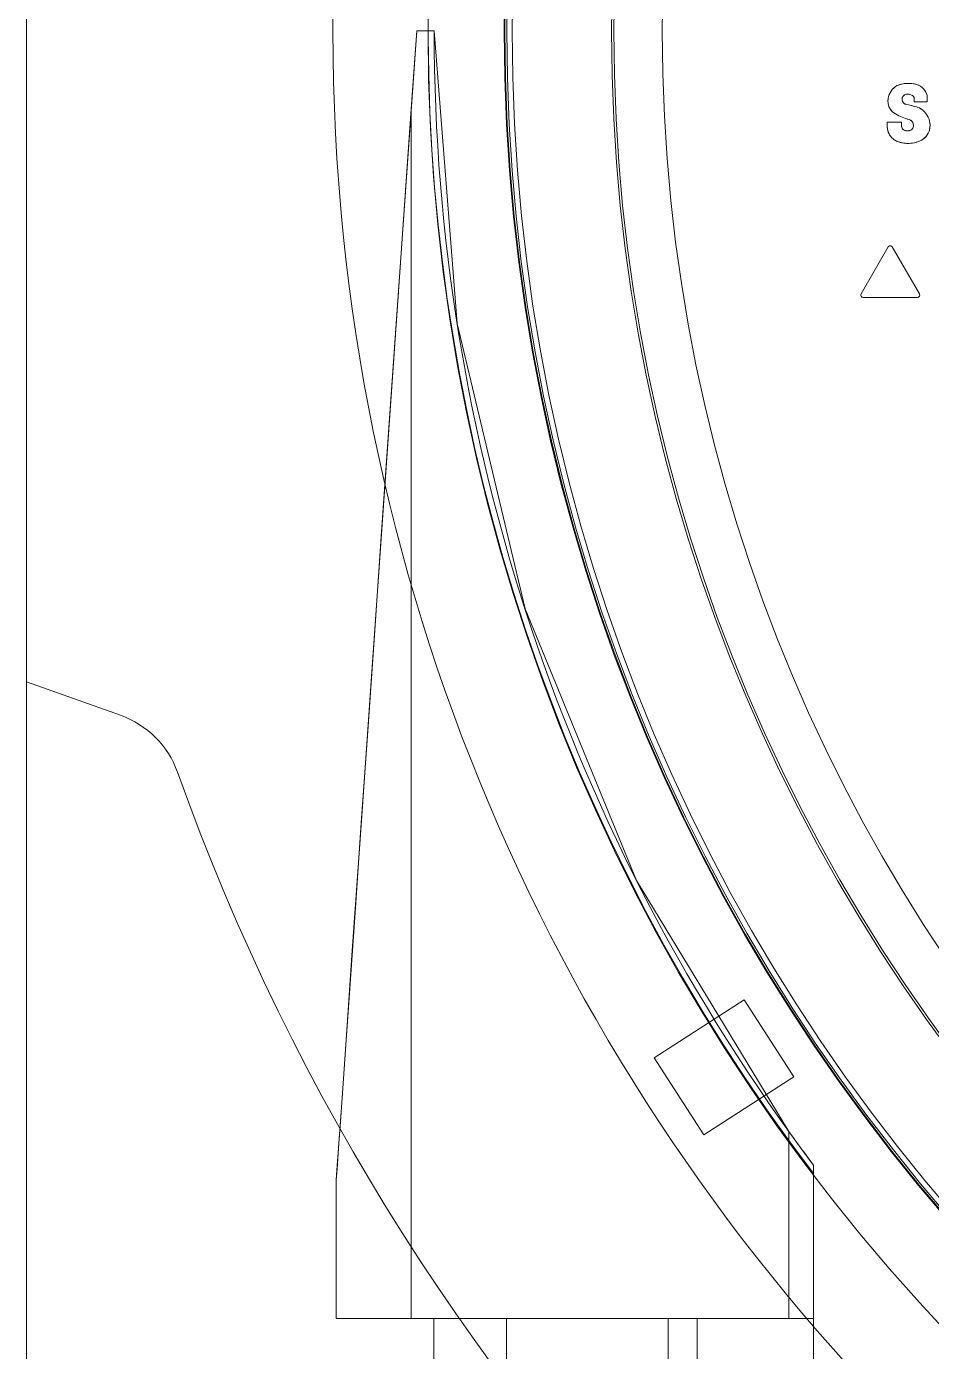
# Model space of a CAD drawing. Header units: millimetres. Extents: x 177 to 25619, y -4018 to 1995.
# Drawn here: x 3483.9 to 3681.4, y -2104.8 to -1815.6 of the extents above; entities that cross this region are included whole.
import ezdxf

# ---------------------------------------------------------------- set-up
doc = ezdxf.new("R2010")
doc.units = ezdxf.units.MM
doc.layers.add('A-ELEC-MECH-EQUIP', color=7, linetype='Continuous', lineweight=5)
doc.layers.add('CASSETTE UNIT 4.5 TR', color=7, linetype='Continuous', lineweight=9)

# ---------------------------------------------------------------- blocks, each defined once
blk = doc.blocks.new('CAN_MC-MCH_Cassette Indoor Unit2 - 2_0 TR-1113041-CONCOURSE LEVEL  VAC LAYOUT SHEET 2 OF 2')
at = {"layer": 'A-ELEC-MECH-EQUIP', "color": 6, "true_color": 0xff00ff}
for p, q in [((459.14, 500.36), (-460.23, 500.36)), ((-460.23, 500.36), (459.14, 500.36)), ((-149.36, 479.85), (-142.04, 500.37)), ((-142.04, 500.36), (-142.04, 500.36)), ((-281.01, 422.95), (-281.01, 432.77)), ((-281.01, 432.77), (-281.01, 432.77)), ((-281.01, 432.77), (-281.01, 416.42)), ((-281.01, 432.77), (-250.77, 432.77)), ((-250.77, 432.77), (-250.77, 432.77)), ((-281.01, 328.66), (-281.01, 422.95)), ((-110.35, 422.95), (0, 415.23)), ((-281.01, 416.42), (-281.01, 334.03)), ((-281.01, 416.42), (-16.99, 416.42)), ((0, 415.23), (-16.99, 416.42)), ((0, 411.4), (0, 415.23)), ((0, 415.23), (0, 415.23)), ((0, 415.23), (0, 411.4)), ((-281.01, 411.49), (-318.13, 411.49)), ((-281.01, 395.61), (-281.01, 411.49)), ((-281.01, 411.49), (-281.01, 395.61)), ((0, 411.4), (0, 411.4)), ((-318.13, 395.61), (-281.01, 395.61)), ((-224.12, 363.38), (-240.94, 352.55)), ((-240.94, 352.55), (-224.12, 363.38)), ((-211.47, 343.73), (-224.12, 363.38)), ((-281.01, 360.36), (-321.14, 360.36)), ((-281.01, 360.36), (-281.01, 354.01)), ((-281.01, 354.01), (-281.01, 360.36)), ((-321.14, 354.01), (-281.01, 354.01)), ((-240.94, 352.55), (-228.28, 332.9)), ((-211.47, 343.73), (-228.28, 332.9)), ((-228.28, 332.9), (-211.47, 343.73)), ((-281.01, 328.66), (-281.01, 334.03)), ((-281.01, 334.03), (-240.15, 334.03)), ((-249.37, 328.66), (-296.73, 328.66)), ((-296.73, 328.66), (-249.37, 328.66)), ((-247.45, 328.66), (-281.01, 328.66)), ((-281.01, 328.66), (-281.01, 328.66)), ((-247.45, 328.66), (-281.01, 328.66)), ((-249.37, 328.66), (-249.37, 328.66)), ((-247.45, 328.66), (-247.45, 328.66)), ((-47.12, 312.32), (-57.38, 318.24)), ((-57.38, 318.24), (-47.12, 312.32)), ((-58.14, 317.8), (-58.14, 305.95)), ((-58.14, 305.95), (-58.14, 317.8)), ((-20.96, 312.52), (-19.87, 312.52)), ((-19.87, 312.52), (-20.96, 312.52)), ((-19.87, 312.52), (-20.96, 312.52)), ((-20.96, 312.52), (-19.87, 312.52)), ((-19.87, 312.52), (-19.87, 309.41)), ((-19.87, 309.41), (-19.87, 312.52)), ((-19.87, 312.52), (-19.87, 312.52)), ((-19.87, 309.41), (-19.87, 312.52)), ((-19.87, 312.52), (-19.87, 309.41)), ((-19.87, 312.52), (-19.87, 312.52)), ((-57.4, 305.51), (-47.12, 311.45)), ((-47.12, 311.45), (-57.4, 305.51)), ((-11.93, 310.45), (-11.93, 310.45)), ((-11.93, 310.45), (-11.93, 310.45)), ((-21.55, 309.02), (-21.55, 309.02)), ((-21.55, 309.02), (-21.55, 309.02)), ((-21.55, 307.21), (-21.55, 307.21)), ((-21.55, 307.21), (-21.55, 307.21)), ((-19.87, 309.41), (-20.79, 309.41)), ((-20.79, 309.41), (-19.87, 309.41)), ((-20.79, 309.41), (-19.87, 309.41)), ((-19.87, 309.41), (-20.79, 309.41)), ((-19.87, 309.41), (-19.87, 309.41)), ((-19.87, 309.41), (-19.87, 309.41)), ((-19.32, 307.76), (-19.32, 307.76)), ((-19.32, 307.76), (-19.32, 307.76)), ((-16.05, 308.25), (-16.05, 308.25)), ((-16.05, 308.25), (-16.05, 308.25)), ((-15.44, 306.63), (-14.49, 306.63)), ((-15.44, 303.82), (-15.44, 306.63)), ((-15.44, 306.63), (-15.44, 303.82)), ((-14.49, 306.63), (-15.44, 306.63)), ((-15.44, 306.63), (-15.44, 306.63)), ((-14.49, 306.63), (-15.44, 306.63)), ((-15.44, 306.63), (-15.44, 303.82)), ((-15.44, 303.82), (-15.44, 306.63)), ((-15.44, 306.63), (-14.49, 306.63)), ((-15.44, 306.63), (-15.44, 306.63)), ((-14.49, 306.63), (-14.49, 306.63)), ((-14.49, 306.63), (-14.49, 306.63)), ((-57.4, 305.51), (-57.4, 305.51)), ((-16.79, 305.5), (-16.79, 305.5)), ((-16.79, 305.5), (-16.79, 305.5)), ((-14.24, 303.82), (-15.44, 303.82)), ((-15.44, 303.82), (-14.24, 303.82)), ((-15.44, 303.82), (-15.44, 303.82)), ((-15.44, 303.82), (-14.24, 303.82)), ((-14.24, 303.82), (-15.44, 303.82)), ((-15.44, 303.82), (-15.44, 303.82)), ((-14.24, 303.82), (-14.24, 303.82)), ((-14.24, 303.82), (-14.24, 303.82))]:
    blk.add_line(p, q, dxfattribs=at)
at = {"layer": 'A-ELEC-MECH-EQUIP', "color": 6, "true_color": 0xff00ff, "flags": 128}
for points in [[(-16.99, 416.42), (-62.07, 419.57), (-103.57, 422.47), (-140.86, 425.08), (-173.39, 427.36), (-200.7, 429.27), (-222.36, 430.78), (-238.07, 431.88), (-247.58, 432.54), (-250.77, 432.77)], [(-250.77, 432.77), (-248.37, 432.6), (-242.71, 432.2), (-233.94, 431.59), (-222.26, 430.77), (-207.95, 429.77), (-191.34, 428.61), (-172.82, 427.32), (-152.83, 425.92), (-131.84, 424.45), (-110.35, 422.95)], [(-240.15, 334.03), (-185.4, 367.25), (-126.15, 391.58), (-63.85, 406.41), (0, 411.4)]]:
    blk.add_lwpolyline(points, dxfattribs=at)
at = {"layer": 'A-ELEC-MECH-EQUIP', "color": 6, "true_color": 0xff00ff}
for centre, radius, start, end in [((-168.69, 486.75), 20.53, 289.6318, 340.3682), ((7.67, -7.67), 504.4, 109.6318, 160.3682), ((0, 0), 433.5, 360, 180), ((0, 0), 412.75, 0, 180), ((0.05, 0.65), 412.07, 53.1432, 127.2493), ((0.05, 0.65), 412.07, 53.1432, 127.2493), ((0, 0), 411.4, 90, 126.9756), ((0, 0), 396.14, 360, 180), ((0, 0), 395.97, 360, 180), ((0, 0), 395.57, 360, 180), ((0, 0), 394.39, 360, 180), ((0, 0), 372.71, 0, 180), ((0, 0), 372.2, 360, 180), ((0, 0), 361.63, 0, 180), ((0, 0), 411.4, 125.7143, 126.9756), ((-57.64, 317.8), 0.509, 60.0292, 180), ((-47.37, 311.88), 0.505, 300, 60.0292), ((-20.96, 309.34), 3.18, 90, 118.57), ((-20.96, 309.34), 3.18, 90, 118.57), ((-20.96, 309.34), 3.18, 90, 118.57), ((-15.28, 309.11), 3.28, 80.172, 149.828), ((-15.28, 309.11), 3.28, 80.172, 149.828), ((-15.28, 309.11), 3.28, 80.172, 149.828), ((-15.42, 308.29), 4.11, 31.828, 80.172), ((-15.42, 308.29), 4.11, 31.828, 80.172), ((-15.42, 308.29), 4.11, 31.828, 80.172), ((-18.01, 308), 6.54, 161.43, 202.57), ((-18.01, 308), 6.54, 161.43, 202.57), ((-18.01, 308), 6.54, 161.43, 202.57), ((-20.73, 308.91), 3.66, 118.57, 161.43), ((-20.73, 308.91), 3.66, 118.57, 161.43), ((-20.73, 308.91), 3.66, 118.57, 161.43), ((-8.31, 305.05), 11.34, 149.828, 166.172), ((-8.31, 305.05), 11.34, 149.828, 166.172), ((-8.31, 305.05), 11.34, 149.828, 166.172), ((-17.94, 307.95), 6.51, 343.3584, 22.6416), ((-17.94, 307.95), 6.51, 343.3584, 22.6416), ((-17.94, 307.95), 6.51, 343.3584, 22.6416), ((-20.09, 308.12), 1.72, 148.2959, 211.7041), ((-20.09, 308.12), 1.72, 148.2959, 211.7041), ((-20.09, 308.12), 1.72, 148.2959, 211.7041), ((-20.79, 308.47), 0.939, 90, 144.5041), ((-20.79, 308.47), 0.939, 90, 144.5041), ((-20.79, 308.47), 0.939, 90, 144.5041), ((-20.6, 308.14), 1.33, 224.437, 343.3835), ((-20.6, 308.14), 1.33, 224.437, 343.3835), ((-20.6, 308.14), 1.33, 224.437, 343.3835), ((-39.23, 312.99), 23.66, 341.5456, 348.4544), ((-39.23, 312.99), 23.66, 341.5456, 348.4544), ((-39.23, 312.99), 23.66, 341.5456, 348.4544), ((-14.92, 308.18), 1.13, 8.3047, 176.3976), ((-14.92, 308.18), 1.13, 8.3047, 176.3976), ((-14.92, 308.18), 1.13, 8.3047, 176.3976), ((-15.63, 308.08), 1.84, 308.2771, 8.3047), ((-15.63, 308.08), 1.84, 308.2771, 8.3047), ((-15.63, 308.08), 1.84, 308.2771, 8.3047), ((-57.65, 305.95), 0.499, 180, 299.1938), ((-20.59, 306.92), 3.74, 202.57, 283.43), ((-20.59, 306.92), 3.74, 202.57, 283.43), ((-20.59, 306.92), 3.74, 202.57, 283.43), ((-20.79, 307.75), 4.59, 283.43, 330.57), ((-20.79, 307.75), 4.59, 283.43, 330.57), ((-20.79, 307.75), 4.59, 283.43, 330.57), ((-14.82, 307.02), 3.25, 280.3035, 343.3584), ((-14.82, 307.02), 3.25, 280.3035, 343.3584), ((-14.82, 307.02), 3.25, 280.3035, 343.3584)]:
    blk.add_arc(centre, radius, start, end, dxfattribs=at)
for points in [[(-57.38, 318.24), (-57.46, 318.28), (-57.63, 318.33), (-57.9, 318.26), (-58.1, 318.07), (-58.14, 317.89), (-58.14, 317.8)], [(-47.12, 311.45), (-47.04, 311.49), (-46.92, 311.62), (-46.84, 311.88), (-46.91, 312.15), (-47.04, 312.28), (-47.12, 312.32)], [(-20.96, 312.52), (-21.23, 312.52), (-21.75, 312.45), (-22.25, 312.25), (-22.48, 312.13)], [(-11.93, 310.45), (-12.24, 310.94), (-13.05, 311.79), (-14.15, 312.24), (-14.72, 312.34)], [(-24.2, 310.08), (-24.37, 309.58), (-24.58, 308.56), (-24.53, 306.98), (-24.24, 305.97), (-24.04, 305.49)], [(-22.48, 312.13), (-22.75, 311.98), (-23.25, 311.62), (-23.84, 310.92), (-24.11, 310.37), (-24.2, 310.08)], [(-18.12, 310.75), (-18.39, 310.29), (-18.86, 309.32), (-19.19, 308.29), (-19.32, 307.76)], [(-11.7, 306.09), (-11.56, 306.56), (-11.39, 307.54), (-11.46, 309.04), (-11.74, 310), (-11.93, 310.45)], [(-21.55, 307.21), (-21.62, 307.32), (-21.73, 307.55), (-21.81, 307.92), (-21.81, 308.31), (-21.73, 308.68), (-21.62, 308.91), (-21.55, 309.02)], [(-21.55, 309.02), (-21.49, 309.1), (-21.35, 309.24), (-21.08, 309.38), (-20.88, 309.41), (-20.79, 309.41)], [(-16.79, 305.5), (-16.64, 305.95), (-16.36, 306.86), (-16.14, 307.78), (-16.05, 308.25)], [(-58.14, 305.95), (-58.14, 305.86), (-58.1, 305.69), (-57.91, 305.5), (-57.65, 305.42), (-57.48, 305.47), (-57.4, 305.51)], [(-24.04, 305.49), (-23.82, 304.95), (-23.11, 303.97), (-21.5, 303.15), (-20.29, 303.15), (-19.72, 303.29)], [(-19.72, 303.29), (-19.11, 303.43), (-17.94, 303.98), (-17.1, 304.95), (-16.79, 305.5)]]:
    blk.add_open_spline(points, degree=3, dxfattribs=at)
for points, knots in [([(-14.72, 312.34), (-15.11, 312.4), (-15.92, 312.39), (-17.18, 311.9), (-17.85, 311.21), (-18.12, 310.75)], [-1, -1, -1, -1, -0.7, -0.4, 0, 0, 0, 0]), ([(-19.32, 307.76), (-19.4, 307.52), (-19.69, 307.07), (-20.37, 306.77), (-21.05, 306.84), (-21.41, 307.07), (-21.55, 307.21)], [-1, -1, -1, -1, -0.722222, -0.444444, -0.222222, 0, 0, 0, 0]), ([(-16.05, 308.25), (-16.04, 308.43), (-15.92, 308.79), (-15.56, 309.15), (-15.16, 309.3), (-14.78, 309.32), (-14.43, 309.21), (-14.12, 309), (-13.9, 308.7), (-13.82, 308.46), (-13.81, 308.34)], [-1, -1, -1, -1, -0.833333, -0.666667, -0.555556, -0.444444, -0.333333, -0.222222, -0.111111, 0, 0, 0, 0]), ([(-13.81, 308.34), (-13.79, 308.21), (-13.78, 307.96), (-13.84, 307.57), (-14.03, 307.09), (-14.29, 306.79), (-14.49, 306.63)], [-1, -1, -1, -1, -0.8, -0.6, -0.4, 0, 0, 0, 0]), ([(-14.24, 303.82), (-14, 303.86), (-13.31, 304.07), (-12.52, 304.64), (-11.96, 305.42), (-11.77, 305.86), (-11.7, 306.09)], [-1, -1, -1, -1, -0.8, -0.4, -0.2, 0, 0, 0, 0])]:
    blk.add_open_spline(points, degree=3, knots=knots, dxfattribs=at)

msp = doc.modelspace()

# ---------------------------------------------------------------- block references
at = {"layer": 'CASSETTE UNIT 4.5 TR', "color": 6, "true_color": 0xff00ff, "rotation": 89.99855954599118}
msp.add_blockref('CAN_MC-MCH_Cassette Indoor Unit2 - 2_0 TR-1113041-CONCOURSE LEVEL  VAC LAYOUT SHEET 2 OF 2', (3984.31, -1816.57), dxfattribs=at)

doc.saveas('drawing.dxf')
